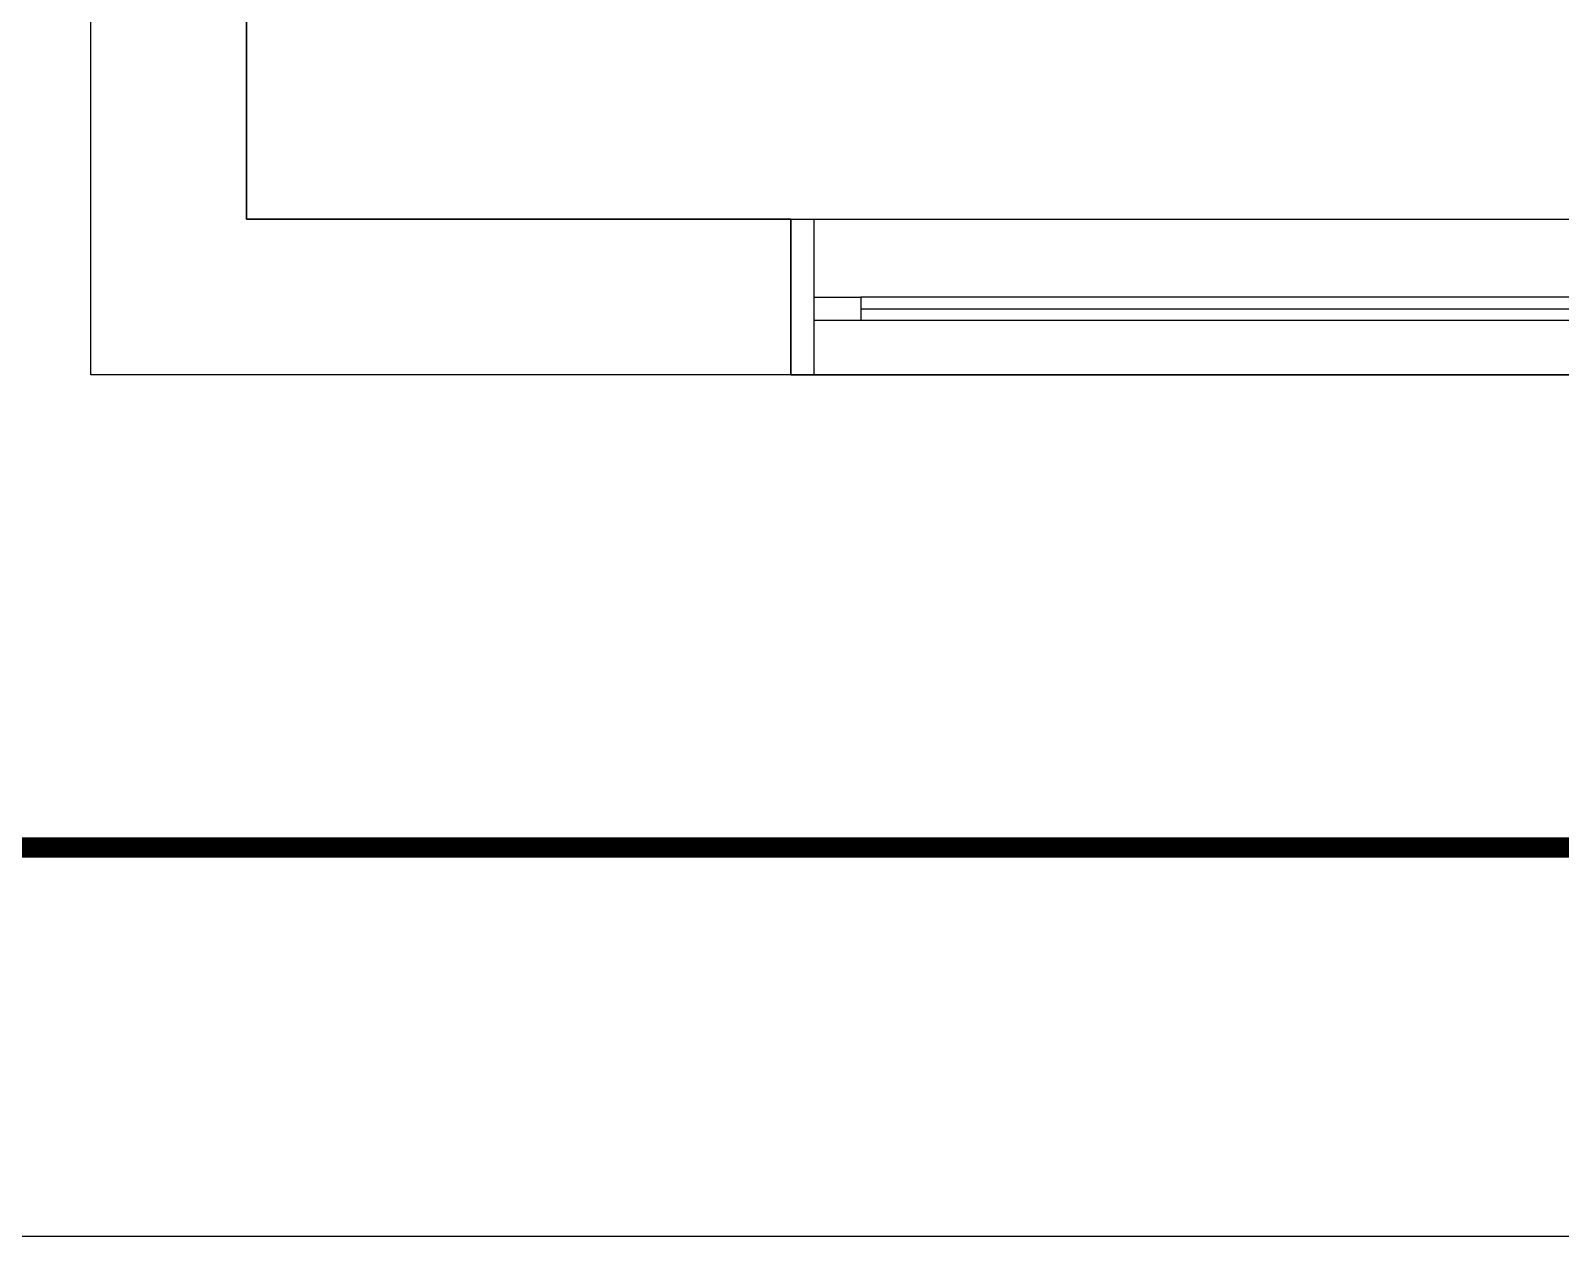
# Model space of a CAD drawing. Header units: millimetres. Extents: x -41292 to 298682, y -22072 to 33155.
# Drawn here: x 25067 to 27034, y -14697 to -13147 of the extents above; entities that cross this region are included whole.
import ezdxf

# ---------------------------------------------------------------- set-up
doc = ezdxf.new("R2010")
doc.units = ezdxf.units.MM
for name, color, linetype in [('기타', 1, 'Continuous'), ('벽1', 2, 'Continuous'), ('창호', 4, 'Continuous'), ('틀', 8, 'Continuous')]:
    doc.layers.add(name, color=color, linetype=linetype)

# ---------------------------------------------------------------- blocks, each defined once
blk = doc.blocks.new('rmfnasesx')
for p, q in [((52607.9, 1923), (52607.9, 7213)), ((52807.9, 2378.5), (52807.9, 2123)), ((52807.9, 2123), (53507.9, 2123)), ((53507.9, 2123), (56397.9, 2123)), ((53507.9, 2123), (53507.9, 1923)), ((53507.9, 1923), (52607.9, 1923)), ((53507.9, 1923), (56397.9, 1923))]:
    blk.add_line(p, q)

msp = doc.modelspace()

# ---------------------------------------------------------------- linework, layer by layer
at = {"const_width": 25.94}
msp.add_lwpolyline([(41789.27, -14196.85), (21789.27, -14196.85), (21789.27, -346.85), (41789.27, -346.85)], close=True, dxfattribs=at)
at = {"layer": '기타'}
msp.add_lwpolyline([(42289.27, -14696.85), (21289.27, -14696.85), (21289.27, 153.15), (42289.27, 153.15)], close=True, dxfattribs=at)
at = {"layer": '벽1'}
for p, q in [((25144.67, -13589.42), (25144.67, -8299.42)), ((25344.67, -13389.42), (25344.67, -8499.42)), ((26044.67, -13389.42), (25344.67, -13389.42)), ((26044.67, -13589.42), (26044.67, -13389.42)), ((26044.67, -13589.42), (25144.67, -13589.42))]:
    msp.add_line(p, q, dxfattribs=at)
at = {"layer": '창호'}
for p, q in [((27459.67, -13489.42), (26134.67, -13489.42)), ((27459.67, -13519.42), (26134.67, -13519.42))]:
    msp.add_line(p, q, dxfattribs=at)
at = {"layer": '틀'}
for p, q in [((26044.67, -13389.42), (28934.67, -13389.42)), ((26044.67, -13589.42), (26044.67, -13389.42)), ((26074.67, -13589.42), (26074.67, -13389.42)), ((26134.67, -13504.42), (27459.67, -13504.42)), ((28934.67, -13589.42), (26044.67, -13589.42))]:
    msp.add_line(p, q, dxfattribs=at)
msp.add_lwpolyline([(26074.67, -13519.42), (26074.67, -13489.42), (26134.67, -13489.42), (26134.67, -13519.42)], close=True, dxfattribs=at)

# ---------------------------------------------------------------- block references
msp.add_blockref('rmfnasesx', (-27463.27, -15512.43))

doc.saveas('drawing.dxf')
